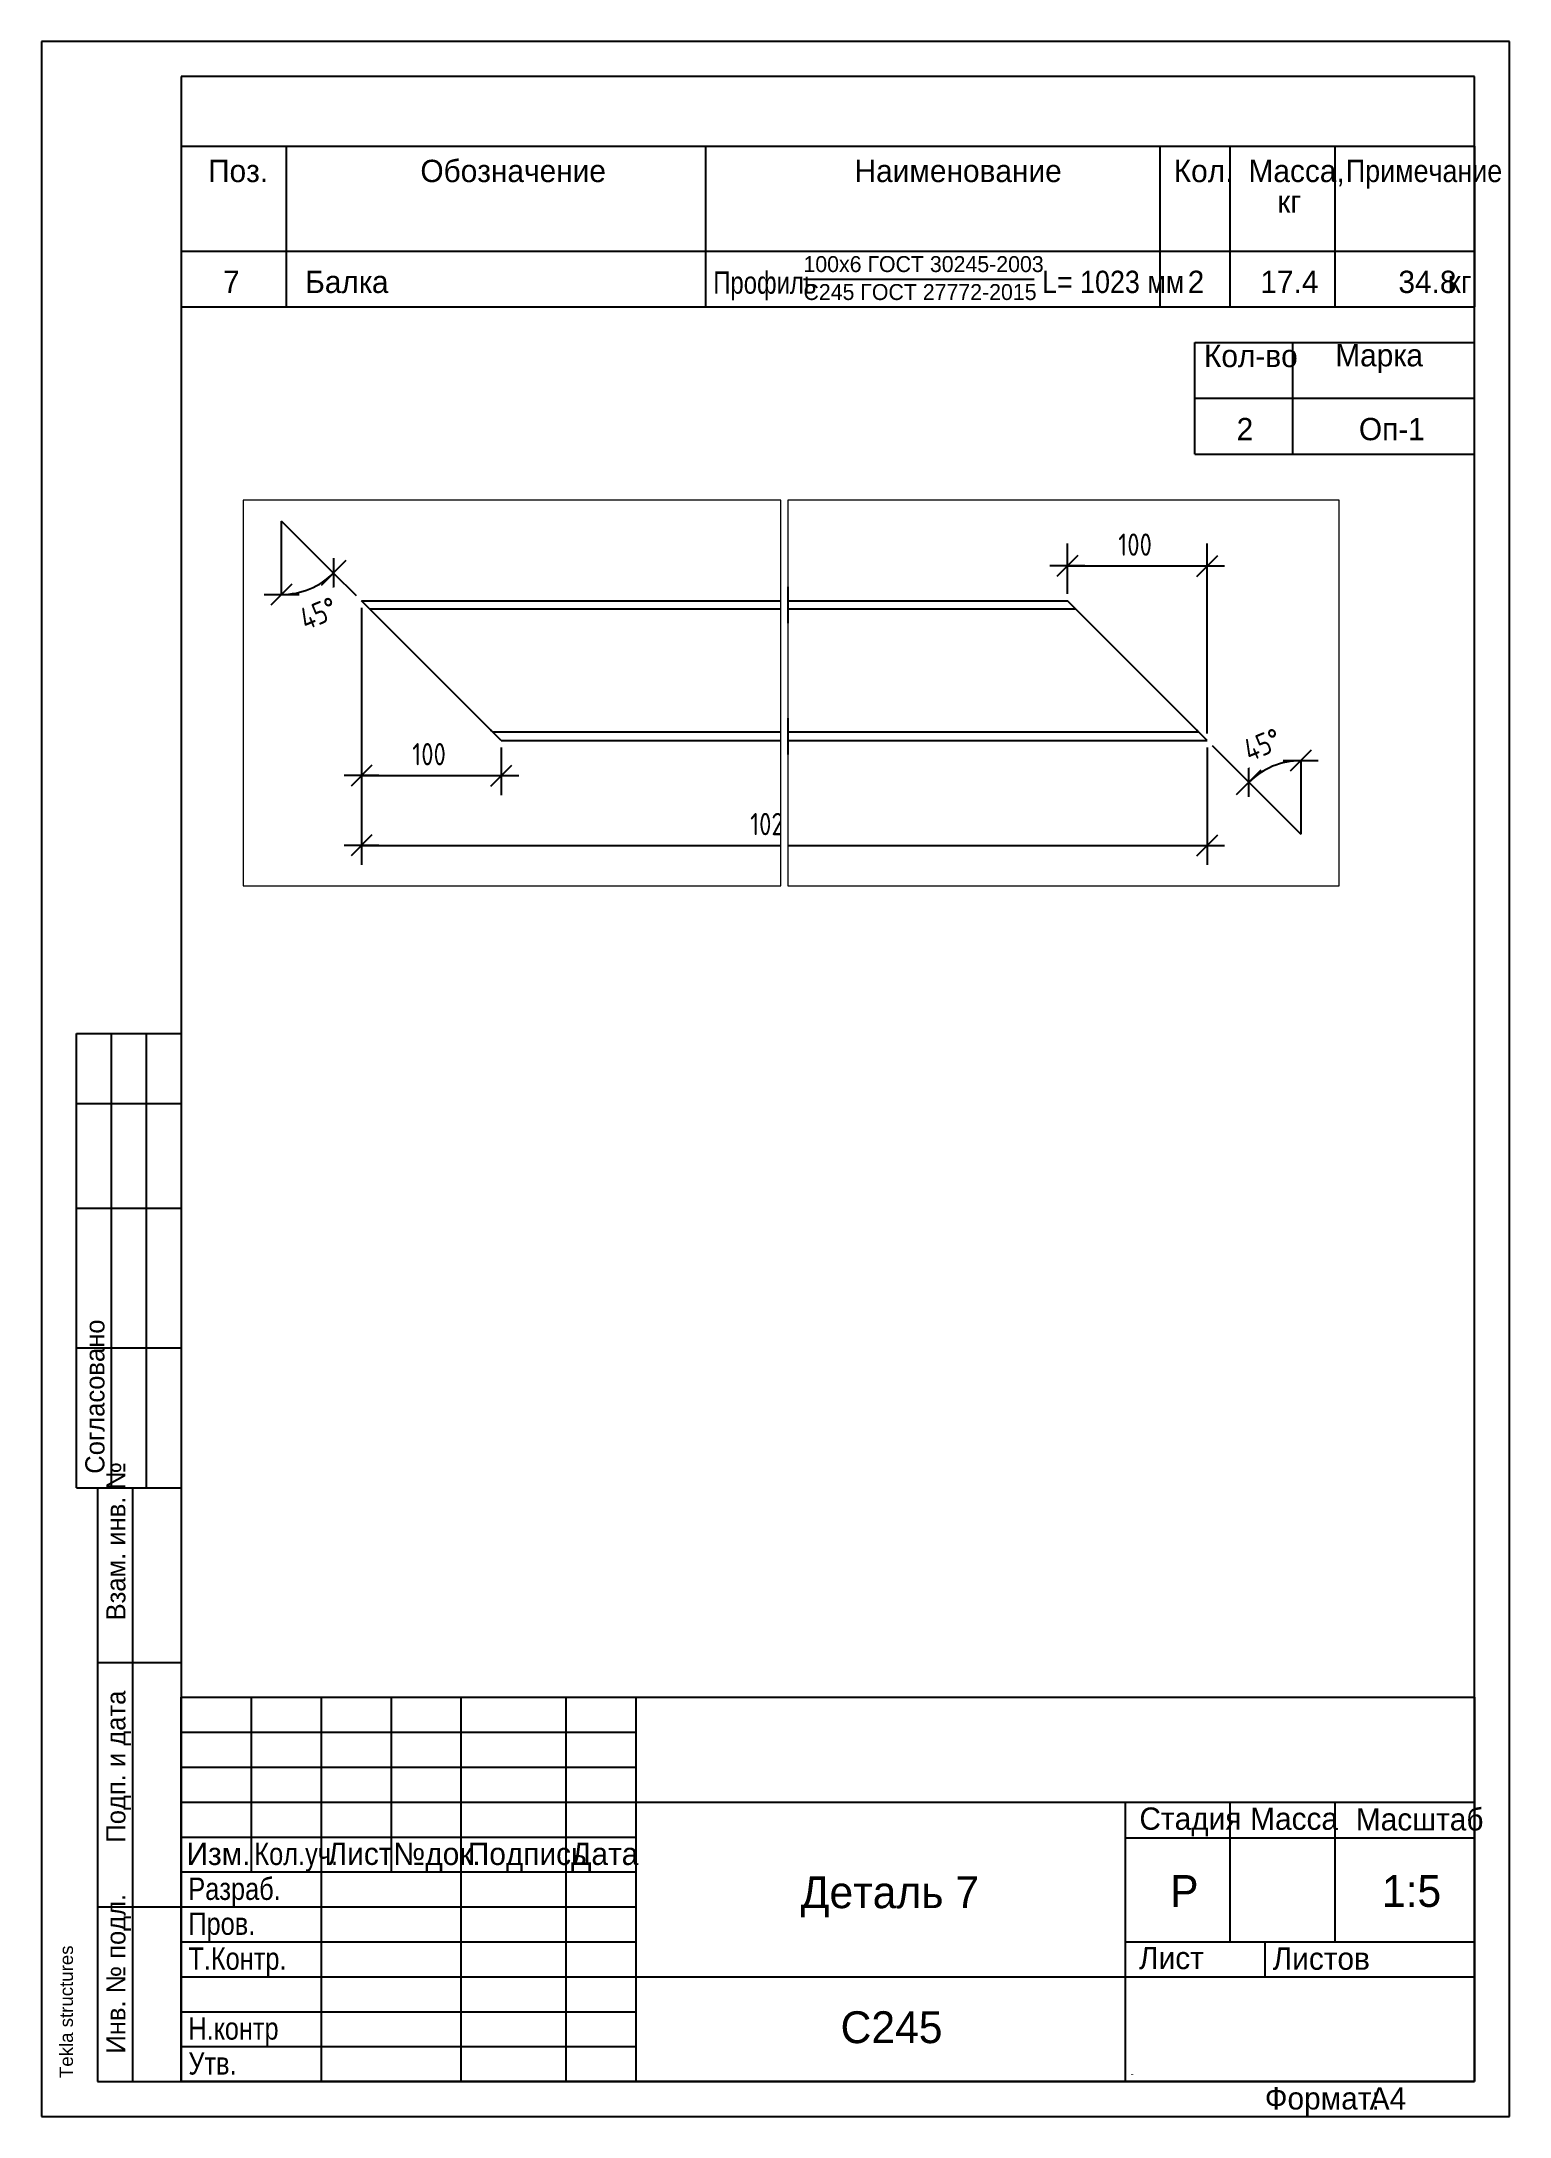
# Paper-space layout 'Layout1' of a CAD drawing. Header units: millimetres. Extents: x 0 to 210, y 0 to 297.
# The model-space entities are those that its viewports show. They can reach past a viewport. Long polylines and large blocks are cut down to what shows.
import ezdxf

# ---------------------------------------------------------------- set-up
doc = ezdxf.new("R2010")
doc.units = ezdxf.units.MM
for name, color, linetype in [('1', 7, 'Continuous'), ('11', 7, 'Continuous'), ('12', 7, 'Continuous'), ('19', 7, 'Continuous')]:
    doc.layers.add(name, color=color, linetype=linetype)
doc.layers.add('Viewport layer', color=7, linetype='Continuous', plot=False)
doc.styles.add('Arial', font='ARIAL.TTF', dxfattribs={"height": 0.2})
doc.styles.add('GOST type A', font='', dxfattribs={"height": 0.2})
doc.styles.add('GOST type A Tekla', font='TEKLA%20GOST%202.304-81%20TYPE%20A.TTF', dxfattribs={"height": 0.2})
doc.styles.get('GOST type A').set_extended_font_data('GOST type A')
picture_1 = doc.add_image_def('image1.png', size_in_pixel=(1, 1))

msp = doc.modelspace()

# ---------------------------------------------------------------- linework, layer by layer
at = {"layer": '1'}
for p, q in [((384.6, 214), (384.6, 188)), ((808.1, 214), (808.1, 188)), ((172.6, 116), (84.6, 204)), ((84.6, 204), (384.6, 204)), ((384.6, 198), (90.6, 198)), ((808, 204), (1008, 204)), ((1014, 198), (808, 198)), ((1108, 104), (1008, 204)), ((384.6, 120), (384.6, 94)), ((808.1, 120), (808.1, 94)), ((184, 104.6), (172.6, 116)), ((172.6, 116), (176.1, 112.5)), ((176.3, 112.3), (176.1, 112.5)), ((176.8, 111.8), (176.3, 112.3)), ((177.4, 111.1), (176.8, 111.8)), ((177.9, 110.7), (177.4, 111.1)), ((178, 110.6), (177.9, 110.7)), ((178.3, 110.3), (178, 110.6)), ((178.5, 110.1), (178.3, 110.3)), ((178.6, 110), (178.5, 110.1)), ((384.6, 110), (178.6, 110)), ((178.6, 110), (183.3, 105.3)), ((184.4, 104.1), (184, 104.6)), ((184.4, 104.1), (184.6, 104)), ((184.6, 104), (384.6, 104)), ((1102, 110), (808, 110)), ((808, 104), (1108, 104)), ((1099.8, 112.3), (1099.6, 112.5)), ((1100.3, 111.8), (1099.8, 112.3)), ((1100.9, 111.1), (1100.3, 111.8)), ((1101.4, 110.7), (1100.9, 111.1)), ((1101.5, 110.6), (1101.4, 110.7)), ((1101.7, 110.3), (1101.5, 110.6)), ((1102, 110.1), (1101.7, 110.3)), ((1102, 110), (1102, 110.1))]:
    msp.add_line(p, q, dxfattribs=at)
at = {"layer": '19'}
for p, q in [((64.6, 223.9), (27.5, 261.1)), ((27.5, 208.6), (27.5, 261.1)), ((1008, 209), (1008, 245)), ((1108, 109), (1108, 245)), ((73.5, 232.8), (55.8, 215.1)), ((64.6, 234.5), (64.6, 213.3)), ((81, 207.5), (64.6, 223.9)), ((1020.5, 229), (995.5, 229)), ((1015.5, 236.5), (1000.5, 221.5)), ((1008, 229), (1000.5, 229)), ((1008, 229), (1108, 229)), ((1095.5, 229), (1120.5, 229)), ((1100.5, 221.5), (1115.5, 236.5)), ((1108, 229), (1115.5, 229)), ((15, 208.6), (40, 208.6)), ((20, 201.1), (35, 216.1)), ((84.6, 199), (84.6, 15)), ((84.6, 199), (84.6, 65)), ((184.6, 99), (184.6, 65)), ((1108, 99), (1108, 15)), ((1111.6, 100.5), (1137.8, 74.3)), ((1187.4, 89.6), (1162.4, 89.6)), ((1182.4, 97.1), (1167.4, 82.1)), ((1174.9, 89.6), (1174.9, 37.1)), ((97.1, 79), (72.1, 79)), ((92.1, 86.5), (77.1, 71.5)), ((84.6, 79), (77.1, 79)), ((84.6, 79), (184.6, 79)), ((172.1, 79), (197.1, 79)), ((177.1, 71.5), (192.1, 86.5)), ((184.6, 79), (192.1, 79)), ((1128.9, 65.4), (1146.6, 83.1)), ((1137.8, 63.7), (1137.8, 84.9)), ((1137.8, 74.3), (1174.9, 37.1)), ((92.1, 36.5), (77.1, 21.5)), ((1100.5, 21.5), (1115.5, 36.5)), ((97.1, 29), (72.1, 29)), ((84.6, 29), (77.1, 29)), ((84.6, 29), (1108, 29)), ((1095.5, 29), (1120.5, 29)), ((1108, 29), (1115.5, 29))]:
    msp.add_line(p, q, dxfattribs=at)
for centre, start, end in [((27.5, 261.1), 270, 315), ((1174.9, 37.1), 90, 135)]:
    msp.add_arc(centre, 52.5, start, end, dxfattribs=at)

# ---------------------------------------------------------------- next in the draw order: wipeouts: each hides what was drawn before it
for points in [[(1075.2, 232.8), (1075.2, 257.3), (1040.9, 257.3), (1040.9, 232.8)], [(75.4, 191.5), (66, 214.1), (33.5, 200.6), (42.8, 178)], [(1168.9, 97.6), (1159.5, 120.2), (1127, 106.7), (1136.4, 84.1)], [(151.7, 82.8), (151.7, 107.3), (117.4, 107.3), (117.4, 82.8)], [(833.5, 32.8), (833.5, 57.3), (359.1, 57.3), (359.1, 32.8)]]:
    msp.add_wipeout(points).dxf.layer = '19'

# ---------------------------------------------------------------- next in the draw order: texts
at = {"layer": '19', "style": 'GOST type A'}
for s, p in [('100', (1044.4, 236.3)), ('100', (120.9, 86.3)), ('1023.5', (362.6, 36.3))]:
    msp.add_text(s, height=15.95, dxfattribs=at).set_placement(p)
for p in [(44.7, 182.6), (1138.3, 88.7)]:
    msp.add_text('45°', height=15.95, rotation=22.5001, dxfattribs=at).set_placement(p)

psp = doc.layouts.get("Layout1")

# ---------------------------------------------------------------- linework, layer by layer
at = {"layer": '11'}
for p, q in [((210, 297), (0, 297)), ((0, 297), (0, 0)), ((210, 0), (210, 297)), ((205, 292), (20, 292)), ((20, 292), (20, 5)), ((205, 5), (205, 292)), ((20, 5), (205, 5)), ((0, 0), (210, 0))]:
    psp.add_line(p, q, dxfattribs=at)
at = {"layer": '12'}
for p, q in [((20, 282), (20, 267)), ((20, 282), (205, 282)), ((35, 282), (35, 267)), ((95, 282), (95, 267)), ((160, 282), (160, 267)), ((170, 282), (170, 267)), ((185, 282), (185, 267)), ((205, 282), (205, 267)), ((20, 267), (205, 267)), ((20, 267), (20, 259)), ((35, 267), (35, 259)), ((95, 267), (95, 259)), ((160, 267), (160, 259)), ((170, 267), (170, 259)), ((185, 267), (185, 259)), ((205, 267), (205, 259)), ((109, 263), (142, 263)), ((20, 259), (205, 259)), ((165, 245.93), (165, 253.93)), ((165, 253.93), (205, 253.93)), ((179, 245.93), (179, 253.93)), ((205, 245.93), (205, 253.93)), ((165, 245.93), (205, 245.93)), ((165, 237.93), (165, 245.93)), ((179, 237.93), (179, 245.93)), ((205, 237.93), (205, 245.93)), ((165, 237.93), (205, 237.93)), ((5, 90), (5, 155)), ((5, 155), (20, 155)), ((10, 90), (10, 155)), ((15, 90), (15, 155)), ((20, 155), (20, 5)), ((5, 145), (20, 145)), ((5, 130), (20, 130)), ((5, 110), (20, 110)), ((5, 90), (20, 90)), ((8, 90), (8, 5)), ((13, 90), (13, 5)), ((8, 65), (20, 65)), ((20, 5), (20, 60)), ((20, 60), (205, 60)), ((30, 60), (30, 35)), ((40, 60), (40, 5)), ((50, 60), (50, 35)), ((60, 60), (60, 5)), ((75, 60), (75, 5)), ((85, 60), (85, 5)), ((205, 60), (205, 5)), ((20, 55), (85, 55)), ((20, 50), (85, 50)), ((20, 45), (85, 45)), ((85, 45), (205, 45)), ((155, 45), (155, 5)), ((170, 45), (170, 25)), ((185, 45), (185, 25)), ((20, 40), (85, 40)), ((155, 39.87), (205, 39.87)), ((20, 35), (85, 35)), ((8, 30), (20, 30)), ((20, 30), (85, 30)), ((20, 25), (85, 25)), ((155, 25), (205, 25)), ((175, 25), (175, 20)), ((20, 20), (85, 20)), ((85, 20), (205, 20)), ((20, 15), (85, 15)), ((20, 10), (85, 10)), ((8, 5), (20, 5)), ((205, 5), (20, 5))]:
    psp.add_line(p, q, dxfattribs=at)

# ---------------------------------------------------------------- texts
at = {"layer": '11', "style": 'Arial'}
psp.add_text('Tekla structures', height=1.9102, rotation=90, dxfattribs=at).set_placement((4.5, 5.5))
at = {"layer": '12', "style": 'GOST type A Tekla'}
for s, height, p in [('Поз.', 3.192, (23.83, 276.88)), ('Обозначение', 3.192, (54.2, 276.88)), ('Наименование', 3.192, (116.31, 276.88)), ('Кол.', 3.192, (161.97, 276.88)), ('Масса, ', 3.192, (172.67, 276.88)), ('кг', 3.192, (176.78, 272.5)), ('100х6 ГОСТ 30245-2003', 2.28, (109, 264)), ('7', 3.19, (25.97, 261)), ('Балка', 3.192, (37.73, 261)), ('C245 ГОСТ 27772-2015', 2.28, (109, 260)), ('2', 3.19, (163.97, 261)), ('17.4', 3.192, (174.36, 261)), ('34.8', 3.192, (194.11, 261)), ('кг', 3.192, (201.17, 261)), ('Кол-во', 3.192, (166.3, 250.4)), ('Марка', 3.192, (185.08, 250.5)), ('2', 3.19, (170.97, 239.93)), ('Оп-1', 3.192, (188.46, 239.93)), ('Стадия', 3.192, (157.06, 41.04)), ('Масса', 3.192, (172.9, 41.03)), ('Масштаб', 3.192, (188.02, 40.94)), ('Изм.', 3.192, (20.75, 36)), ('Лист', 3.192, (40.93, 36.01)), ('№док.', 3.192, (50.32, 36)), ('Подпись', 3.192, (60.99, 36)), ('Дата', 3.192, (75.78, 36)), ('Деталь 7', 4.56, (108.59, 29.82)), ('Р', 4.56, (161.45, 30)), ('1:5', 4.56, (191.75, 30)), ('Лист', 3.192, (157, 21.09)), ('Листов', 3.192, (176.12, 21)), ('C245', 4.56, (114.31, 10.5)), ('Формат:', 3.192, (175, 1)), ('A4', 3.192, (190, 1))]:
    psp.add_text(s, height=height, dxfattribs=at).set_placement(p)
for s, width, p in [('Примечание', 0.9, (186.6, 276.88)), ('Профиль', 0.8, (96.1, 260.9)), ('L= 1023 мм', 0.9, (143.13, 261)), ('Кол.уч.', 0.85, (30.45, 36)), ('Разраб.', 0.85, (21, 31)), ('Пров.', 0.85, (21, 26)), ('Т.Контр.', 0.85, (21, 21)), ('Н.контр', 0.85, (21, 11)), ('Утв.', 0.85, (21, 6))]:
    psp.add_text(s, height=3.192, dxfattribs=dict(at, width=width)).set_placement(p)
for s, p in [('Согласовано', (9, 92)), ('Взам. инв. №', (12, 71)), ('Подп. и дата', (12, 39.2)), ('Инв. № подл.', (12, 9))]:
    psp.add_text(s, height=2.736, rotation=90, dxfattribs=at).set_placement(p)

# ---------------------------------------------------------------- pictures from other files: only their frames are drawn
at = {"layer": '12'}
image = psp.add_image(picture_1, insert=(156, 6), size_in_units=(0.0455, 0.0455), dxfattribs=at)
image.dxf.flags = 7

# ---------------------------------------------------------------- viewports
at = {"layer": 'Viewport layer', "view_target_point": (192.28, 138.03)}
psp.add_viewport(center=(67.31, 203.74), size=(76.91, 55.2122), view_center_point=(0, 0), view_height=276.0608, status=3, dxfattribs=at)
at = {"layer": 'Viewport layer', "view_target_point": (1005.22, 138.03)}
psp.add_viewport(center=(146.2, 203.74), size=(78.87, 55.2122), view_center_point=(0, 0), view_height=276.0608, dxfattribs=at)

doc.saveas('drawing.dxf')
